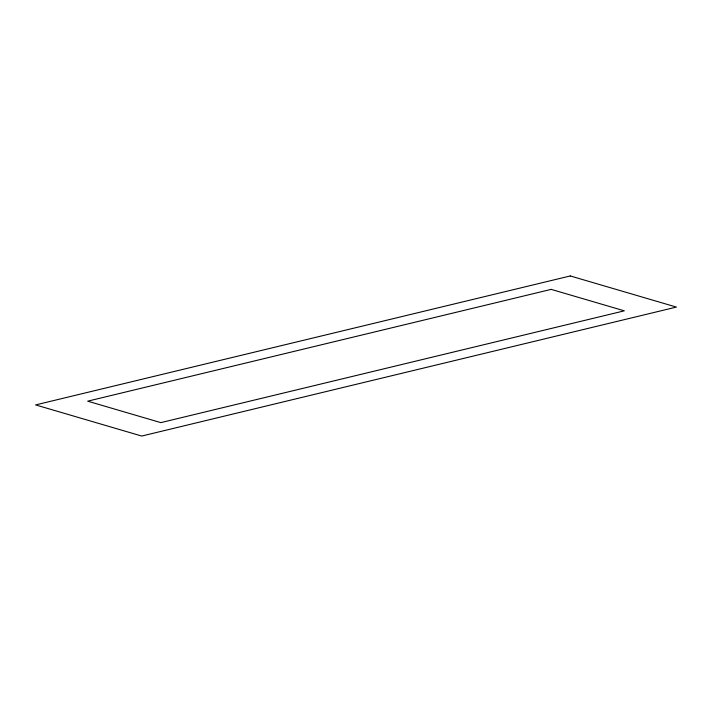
<?xml version="1.0" encoding="UTF-8"?>
<svg xmlns="http://www.w3.org/2000/svg" width="712" height="712" viewBox="0 0 712 712"><rect width="100%" height="100%" fill="white"/><g stroke="black" fill="none" stroke-linecap="round" stroke-linejoin="round"><path stroke-width="1.07" d="M570.285 275.953L35.6 404.914L141.715 436.047L676.4 307.086L570.285 275.953M551.177 289.375L87.674 401.168L160.823 422.625L624.326 310.832L551.177 289.375"/></g></svg>
